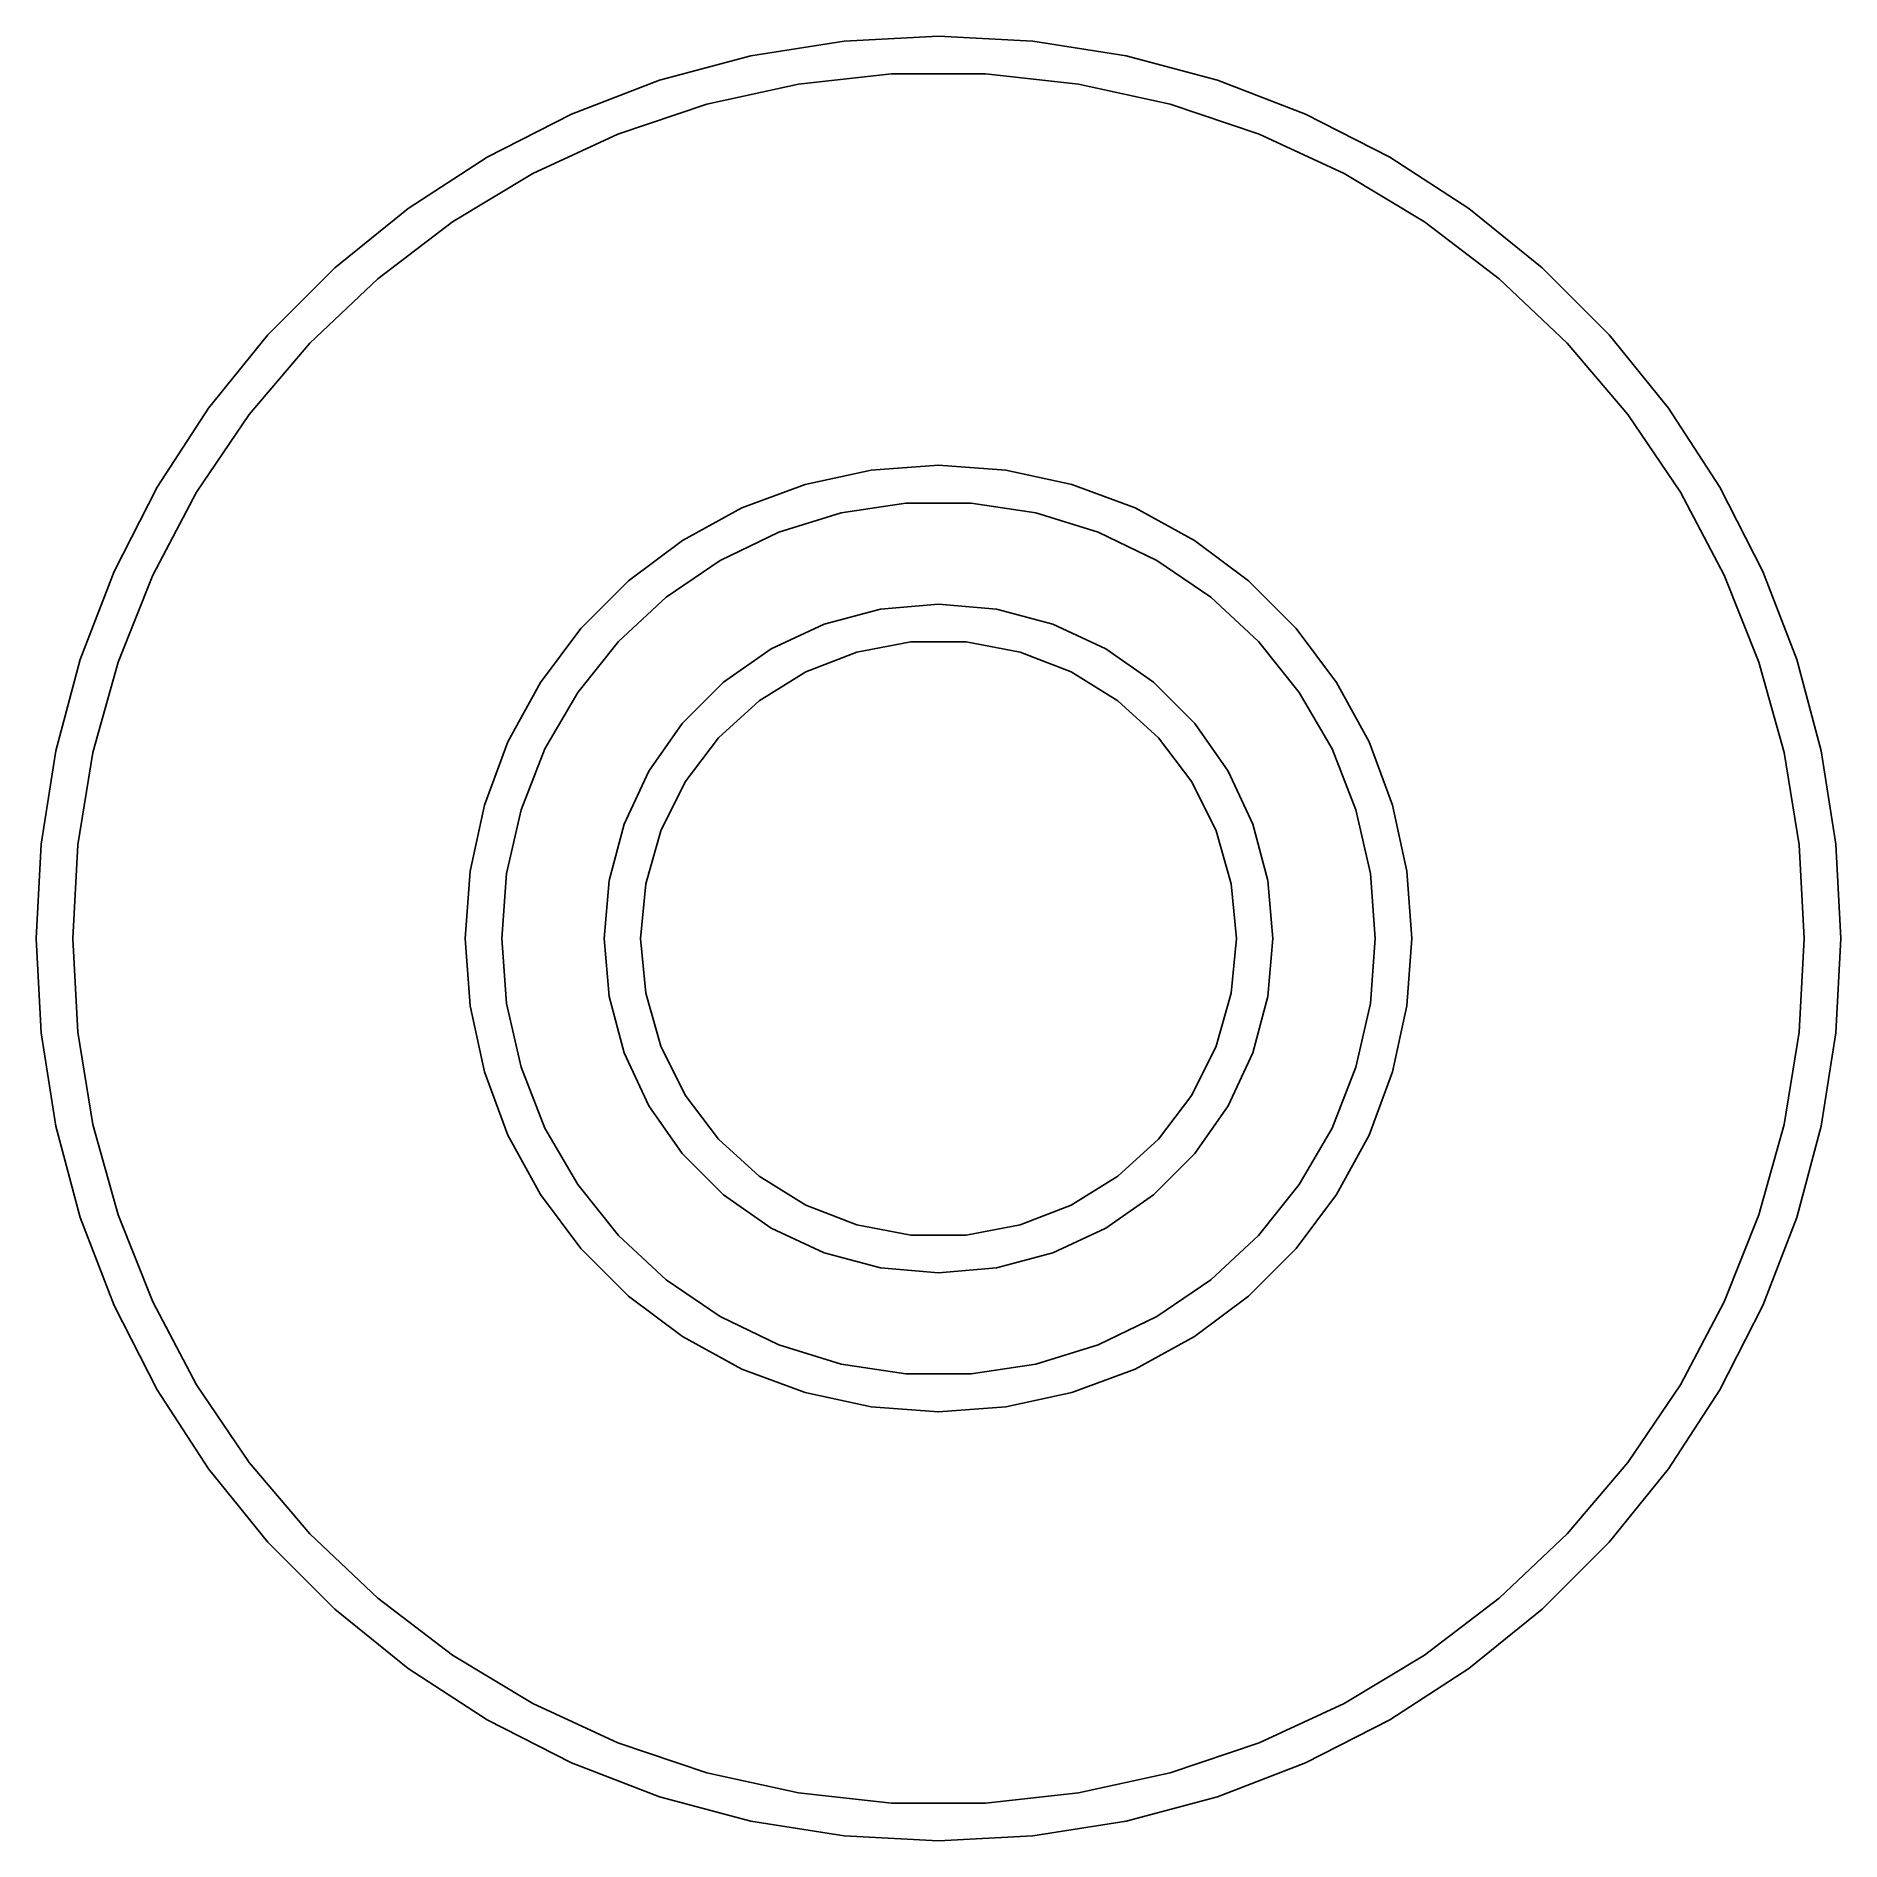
# Model space of a CAD drawing. Extents: x 150.7 to 224.2, y -132.5 to -53.6.
# Drawn here: x 171.6 to 178.75, y -132.51 to -125.36 of the extents above.
import ezdxf

# ---------------------------------------------------------------- set-up
doc = ezdxf.new("R2010")
doc.units = 0
doc.layers.add('BLACK', color=7, linetype='CONTINUOUS')

msp = doc.modelspace()

# ---------------------------------------------------------------- linework, layer by layer
at = {"layer": 'BLACK', "linetype": 'CONTINUOUS'}
for p, q in [((174.437, -125.443), (174.806, -125.385)), ((174.806, -125.385), (175.18, -125.365)), ((175.18, -125.365), (175.554, -125.385)), ((175.554, -125.385), (175.923, -125.443)), ((174.075, -125.54), (174.437, -125.443)), ((175.923, -125.443), (176.285, -125.54)), ((173.726, -125.674), (174.075, -125.54)), ((174.994, -125.515), (174.625, -125.555)), ((175.366, -125.515), (174.994, -125.515)), ((175.735, -125.555), (175.366, -125.515)), ((176.285, -125.54), (176.634, -125.674)), ((174.625, -125.555), (174.262, -125.635)), ((176.098, -125.635), (175.735, -125.555)), ((173.392, -125.844), (173.726, -125.674)), ((174.262, -125.635), (173.91, -125.754)), ((176.45, -125.754), (176.098, -125.635)), ((176.634, -125.674), (176.968, -125.844)), ((173.91, -125.754), (173.573, -125.91)), ((176.787, -125.91), (176.45, -125.754)), ((173.079, -126.048), (173.392, -125.844)), ((173.573, -125.91), (173.255, -126.101)), ((177.105, -126.101), (176.787, -125.91)), ((176.968, -125.844), (177.281, -126.048)), ((172.788, -126.283), (173.079, -126.048)), ((177.281, -126.048), (177.572, -126.283)), ((173.255, -126.101), (172.959, -126.326)), ((177.401, -126.326), (177.105, -126.101)), ((172.523, -126.548), (172.788, -126.283)), ((172.959, -126.326), (172.69, -126.581)), ((177.67, -126.581), (177.401, -126.326)), ((177.572, -126.283), (177.837, -126.548)), ((172.288, -126.839), (172.523, -126.548)), ((177.837, -126.548), (178.072, -126.839)), ((172.69, -126.581), (172.449, -126.864)), ((177.911, -126.864), (177.67, -126.581)), ((172.084, -127.152), (172.288, -126.839)), ((178.072, -126.839), (178.276, -127.152)), ((172.449, -126.864), (172.241, -127.172)), ((178.119, -127.172), (177.911, -126.864)), ((174.652, -127.141), (174.913, -127.084)), ((174.913, -127.084), (175.18, -127.065)), ((175.18, -127.065), (175.447, -127.084)), ((175.447, -127.084), (175.708, -127.141)), ((171.914, -127.486), (172.084, -127.152)), ((172.241, -127.172), (172.067, -127.5)), ((174.401, -127.234), (174.652, -127.141)), ((175.708, -127.141), (175.959, -127.234)), ((178.293, -127.5), (178.119, -127.172)), ((178.276, -127.152), (178.446, -127.486)), ((174.166, -127.363), (174.401, -127.234)), ((174.795, -127.254), (174.548, -127.33)), ((175.051, -127.215), (174.795, -127.254)), ((175.309, -127.215), (175.051, -127.215)), ((175.565, -127.254), (175.309, -127.215)), ((175.812, -127.33), (175.565, -127.254)), ((175.959, -127.234), (176.194, -127.363)), ((174.548, -127.33), (174.315, -127.442)), ((176.045, -127.442), (175.812, -127.33)), ((173.952, -127.523), (174.166, -127.363)), ((176.194, -127.363), (176.408, -127.523)), ((174.315, -127.442), (174.101, -127.588)), ((176.259, -127.588), (176.045, -127.442)), ((171.78, -127.835), (171.914, -127.486)), ((172.067, -127.5), (171.93, -127.845)), ((173.763, -127.712), (173.952, -127.523)), ((176.408, -127.523), (176.597, -127.712)), ((178.43, -127.845), (178.293, -127.5)), ((178.446, -127.486), (178.58, -127.835)), ((174.101, -127.588), (173.912, -127.763)), ((174.95, -127.635), (175.18, -127.615)), ((175.18, -127.615), (175.41, -127.635)), ((176.448, -127.763), (176.259, -127.588)), ((174.517, -127.792), (174.727, -127.695)), ((174.727, -127.695), (174.95, -127.635)), ((175.41, -127.635), (175.633, -127.695)), ((175.633, -127.695), (175.843, -127.792)), ((173.603, -127.926), (173.763, -127.712)), ((173.912, -127.763), (173.751, -127.966)), ((175.071, -127.765), (174.857, -127.805)), ((175.289, -127.765), (175.071, -127.765)), ((175.503, -127.805), (175.289, -127.765)), ((176.609, -127.966), (176.448, -127.763)), ((176.597, -127.712), (176.757, -127.926)), ((171.683, -128.197), (171.78, -127.835)), ((174.328, -127.925), (174.517, -127.792)), ((174.857, -127.805), (174.654, -127.884)), ((175.706, -127.884), (175.503, -127.805)), ((175.843, -127.792), (176.032, -127.925)), ((178.58, -127.835), (178.677, -128.197)), ((171.93, -127.845), (171.83, -128.203)), ((174.654, -127.884), (174.469, -127.998)), ((175.891, -127.998), (175.706, -127.884)), ((178.53, -128.203), (178.43, -127.845)), ((173.474, -128.161), (173.603, -127.926)), ((173.751, -127.966), (173.621, -128.189)), ((174.165, -128.088), (174.328, -127.925)), ((176.032, -127.925), (176.195, -128.088)), ((176.739, -128.189), (176.609, -127.966)), ((176.757, -127.926), (176.886, -128.161)), ((174.469, -127.998), (174.308, -128.145)), ((176.052, -128.145), (175.891, -127.998)), ((174.032, -128.277), (174.165, -128.088)), ((176.195, -128.088), (176.328, -128.277)), ((171.625, -128.566), (171.683, -128.197)), ((173.381, -128.412), (173.474, -128.161)), ((173.621, -128.189), (173.527, -128.43)), ((174.308, -128.145), (174.177, -128.319)), ((176.183, -128.319), (176.052, -128.145)), ((176.833, -128.43), (176.739, -128.189)), ((176.886, -128.161), (176.979, -128.412)), ((178.677, -128.197), (178.735, -128.566)), ((171.83, -128.203), (171.77, -128.569)), ((178.59, -128.569), (178.53, -128.203)), ((173.935, -128.487), (174.032, -128.277)), ((174.177, -128.319), (174.08, -128.514)), ((176.28, -128.514), (176.183, -128.319)), ((176.328, -128.277), (176.425, -128.487)), ((173.324, -128.673), (173.381, -128.412)), ((176.979, -128.412), (177.036, -128.673)), ((173.527, -128.43), (173.469, -128.682)), ((176.891, -128.682), (176.833, -128.43)), ((173.875, -128.71), (173.935, -128.487)), ((174.08, -128.514), (174.02, -128.723)), ((176.34, -128.723), (176.28, -128.514)), ((176.425, -128.487), (176.485, -128.71)), ((171.605, -128.94), (171.625, -128.566)), ((171.77, -128.569), (171.75, -128.94)), ((178.61, -128.94), (178.59, -128.569)), ((178.735, -128.566), (178.755, -128.94)), ((173.305, -128.94), (173.324, -128.673)), ((173.469, -128.682), (173.45, -128.94)), ((176.91, -128.94), (176.891, -128.682)), ((177.036, -128.673), (177.055, -128.94)), ((173.855, -128.94), (173.875, -128.71)), ((174.02, -128.723), (174, -128.94)), ((176.36, -128.94), (176.34, -128.723)), ((176.485, -128.71), (176.505, -128.94)), ((171.625, -129.314), (171.605, -128.94)), ((171.75, -128.94), (171.77, -129.311)), ((173.324, -129.207), (173.305, -128.94)), ((173.45, -128.94), (173.469, -129.198)), ((173.875, -129.17), (173.855, -128.94)), ((174, -128.94), (174.02, -129.157)), ((176.34, -129.157), (176.36, -128.94)), ((176.505, -128.94), (176.485, -129.17)), ((176.891, -129.198), (176.91, -128.94)), ((177.055, -128.94), (177.036, -129.207)), ((178.59, -129.311), (178.61, -128.94)), ((178.755, -128.94), (178.735, -129.314)), ((173.469, -129.198), (173.527, -129.45)), ((173.935, -129.393), (173.875, -129.17)), ((174.02, -129.157), (174.08, -129.366)), ((176.28, -129.366), (176.34, -129.157)), ((176.485, -129.17), (176.425, -129.393)), ((176.833, -129.45), (176.891, -129.198)), ((173.381, -129.468), (173.324, -129.207)), ((177.036, -129.207), (176.979, -129.468)), ((171.683, -129.683), (171.625, -129.314)), ((171.77, -129.311), (171.83, -129.677)), ((178.53, -129.677), (178.59, -129.311)), ((178.735, -129.314), (178.677, -129.683)), ((174.032, -129.603), (173.935, -129.393)), ((174.08, -129.366), (174.177, -129.561)), ((176.183, -129.561), (176.28, -129.366)), ((176.425, -129.393), (176.328, -129.603)), ((173.474, -129.719), (173.381, -129.468)), ((173.527, -129.45), (173.621, -129.691)), ((176.739, -129.691), (176.833, -129.45)), ((176.979, -129.468), (176.886, -129.719)), ((174.165, -129.792), (174.032, -129.603)), ((174.177, -129.561), (174.308, -129.735)), ((176.052, -129.735), (176.183, -129.561)), ((176.328, -129.603), (176.195, -129.792)), ((171.78, -130.045), (171.683, -129.683)), ((171.83, -129.677), (171.93, -130.035)), ((173.621, -129.691), (173.751, -129.914)), ((176.609, -129.914), (176.739, -129.691)), ((178.43, -130.035), (178.53, -129.677)), ((178.677, -129.683), (178.58, -130.045)), ((173.603, -129.954), (173.474, -129.719)), ((174.308, -129.735), (174.469, -129.882)), ((175.891, -129.882), (176.052, -129.735)), ((176.886, -129.719), (176.757, -129.954)), ((174.328, -129.955), (174.165, -129.792)), ((176.195, -129.792), (176.032, -129.955)), ((173.751, -129.914), (173.912, -130.117)), ((174.469, -129.882), (174.654, -129.996)), ((175.706, -129.996), (175.891, -129.882)), ((176.448, -130.117), (176.609, -129.914)), ((173.763, -130.168), (173.603, -129.954)), ((174.517, -130.088), (174.328, -129.955)), ((176.032, -129.955), (175.843, -130.088)), ((176.757, -129.954), (176.597, -130.168)), ((171.914, -130.394), (171.78, -130.045)), ((171.93, -130.035), (172.067, -130.38)), ((174.654, -129.996), (174.857, -130.075)), ((175.503, -130.075), (175.706, -129.996)), ((178.293, -130.38), (178.43, -130.035)), ((178.58, -130.045), (178.446, -130.394)), ((173.912, -130.117), (174.101, -130.292)), ((174.727, -130.185), (174.517, -130.088)), ((174.857, -130.075), (175.071, -130.115)), ((175.071, -130.115), (175.289, -130.115)), ((175.289, -130.115), (175.503, -130.075)), ((175.843, -130.088), (175.633, -130.185)), ((176.259, -130.292), (176.448, -130.117)), ((173.952, -130.357), (173.763, -130.168)), ((174.95, -130.245), (174.727, -130.185)), ((175.633, -130.185), (175.41, -130.245)), ((176.597, -130.168), (176.408, -130.357)), ((175.18, -130.265), (174.95, -130.245)), ((175.41, -130.245), (175.18, -130.265)), ((174.101, -130.292), (174.315, -130.438)), ((176.045, -130.438), (176.259, -130.292)), ((172.084, -130.728), (171.914, -130.394)), ((172.067, -130.38), (172.241, -130.708)), ((174.166, -130.517), (173.952, -130.357)), ((176.408, -130.357), (176.194, -130.517)), ((178.119, -130.708), (178.293, -130.38)), ((178.446, -130.394), (178.276, -130.728)), ((174.315, -130.438), (174.548, -130.55)), ((175.812, -130.55), (176.045, -130.438)), ((174.401, -130.646), (174.166, -130.517)), ((174.548, -130.55), (174.795, -130.626)), ((175.565, -130.626), (175.812, -130.55)), ((176.194, -130.517), (175.959, -130.646)), ((174.795, -130.626), (175.051, -130.665)), ((175.309, -130.665), (175.565, -130.626)), ((174.652, -130.739), (174.401, -130.646)), ((175.051, -130.665), (175.309, -130.665)), ((175.959, -130.646), (175.708, -130.739)), ((172.288, -131.041), (172.084, -130.728)), ((172.241, -130.708), (172.449, -131.016)), ((174.913, -130.796), (174.652, -130.739)), ((175.708, -130.739), (175.447, -130.796)), ((177.911, -131.016), (178.119, -130.708)), ((178.276, -130.728), (178.072, -131.041)), ((175.18, -130.815), (174.913, -130.796)), ((175.447, -130.796), (175.18, -130.815)), ((172.523, -131.332), (172.288, -131.041)), ((172.449, -131.016), (172.69, -131.299)), ((177.67, -131.299), (177.911, -131.016)), ((178.072, -131.041), (177.837, -131.332)), ((172.788, -131.597), (172.523, -131.332)), ((172.69, -131.299), (172.959, -131.554)), ((177.401, -131.554), (177.67, -131.299)), ((177.837, -131.332), (177.572, -131.597)), ((172.959, -131.554), (173.255, -131.779)), ((177.105, -131.779), (177.401, -131.554)), ((173.079, -131.832), (172.788, -131.597)), ((177.572, -131.597), (177.281, -131.832)), ((173.392, -132.036), (173.079, -131.832)), ((173.255, -131.779), (173.573, -131.97)), ((176.787, -131.97), (177.105, -131.779)), ((177.281, -131.832), (176.968, -132.036)), ((173.573, -131.97), (173.91, -132.126)), ((176.45, -132.126), (176.787, -131.97)), ((173.726, -132.206), (173.392, -132.036)), ((176.968, -132.036), (176.634, -132.206)), ((173.91, -132.126), (174.262, -132.245)), ((176.098, -132.245), (176.45, -132.126)), ((174.075, -132.34), (173.726, -132.206)), ((174.262, -132.245), (174.625, -132.325)), ((175.735, -132.325), (176.098, -132.245)), ((176.634, -132.206), (176.285, -132.34)), ((174.437, -132.437), (174.075, -132.34)), ((174.625, -132.325), (174.994, -132.365)), ((175.366, -132.365), (175.735, -132.325)), ((176.285, -132.34), (175.923, -132.437)), ((174.994, -132.365), (175.366, -132.365)), ((174.806, -132.495), (174.437, -132.437)), ((175.923, -132.437), (175.554, -132.495)), ((175.18, -132.515), (174.806, -132.495)), ((175.554, -132.495), (175.18, -132.515))]:
    msp.add_line(p, q, dxfattribs=at)

doc.saveas('drawing.dxf')
